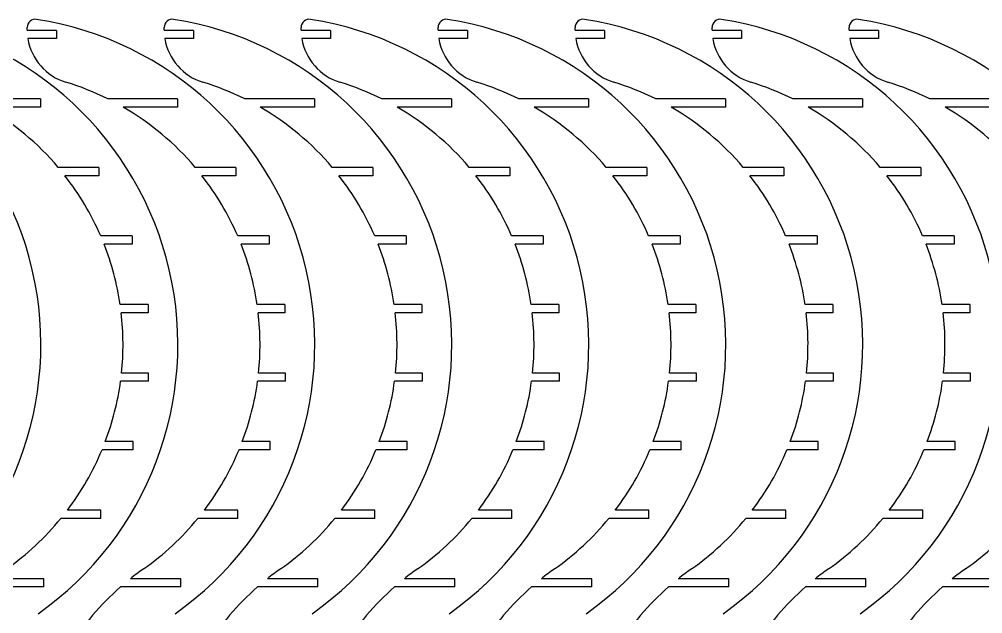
# Model space of a CAD drawing. Header units: millimetres. Extents: x -899 to 2374, y 2 to 721.
# Drawn here: x -316.9 to 34.8, y 504.6 to 721.4 of the extents above; entities that cross this region are included whole.
import ezdxf

# ---------------------------------------------------------------- set-up
doc = ezdxf.new("R2010")
doc.units = ezdxf.units.MM

msp = doc.modelspace()

# ---------------------------------------------------------------- linework, layer by layer
for p, q in [((-313.99, 717.57), (-313.99, 718.39)), ((-313.99, 717.57), (-313.99, 718.39)), ((-263.99, 717.57), (-263.99, 718.39)), ((-263.99, 717.57), (-263.99, 718.39)), ((-213.99, 717.57), (-213.99, 718.39)), ((-213.99, 717.57), (-213.99, 718.39)), ((-163.99, 717.57), (-163.99, 718.39)), ((-163.99, 717.57), (-163.99, 718.39)), ((-113.99, 717.57), (-113.99, 718.39)), ((-113.99, 717.57), (-113.99, 718.39)), ((-63.99, 717.57), (-63.99, 718.39)), ((-63.99, 717.57), (-63.99, 718.39)), ((-13.99, 717.57), (-13.99, 718.39)), ((-13.99, 717.57), (-13.99, 718.39)), ((-303.31, 717.36), (-313.99, 717.36)), ((-303.31, 717.36), (-313.99, 717.36)), ((-303.31, 714.36), (-313.73, 714.36)), ((-303.31, 714.36), (-313.73, 714.36)), ((-303.31, 717.36), (-303.31, 714.36)), ((-303.31, 717.36), (-303.31, 714.36)), ((-253.31, 717.36), (-263.99, 717.36)), ((-253.31, 717.36), (-263.99, 717.36)), ((-253.31, 714.36), (-263.73, 714.36)), ((-253.31, 714.36), (-263.73, 714.36)), ((-253.31, 717.36), (-253.31, 714.36)), ((-253.31, 717.36), (-253.31, 714.36)), ((-203.31, 717.36), (-213.99, 717.36)), ((-203.31, 717.36), (-213.99, 717.36)), ((-203.31, 714.36), (-213.73, 714.36)), ((-203.31, 714.36), (-213.73, 714.36)), ((-203.31, 717.36), (-203.31, 714.36)), ((-203.31, 717.36), (-203.31, 714.36)), ((-153.31, 717.36), (-163.99, 717.36)), ((-153.31, 717.36), (-163.99, 717.36)), ((-153.31, 714.36), (-163.73, 714.36)), ((-153.31, 714.36), (-163.73, 714.36)), ((-153.31, 717.36), (-153.31, 714.36)), ((-153.31, 717.36), (-153.31, 714.36)), ((-103.31, 717.36), (-113.99, 717.36)), ((-103.31, 717.36), (-113.99, 717.36)), ((-103.31, 714.36), (-113.73, 714.36)), ((-103.31, 714.36), (-113.73, 714.36)), ((-103.31, 717.36), (-103.31, 714.36)), ((-103.31, 717.36), (-103.31, 714.36)), ((-53.31, 717.36), (-63.99, 717.36)), ((-53.31, 717.36), (-63.99, 717.36)), ((-53.31, 714.36), (-63.73, 714.36)), ((-53.31, 714.36), (-63.73, 714.36)), ((-53.31, 717.36), (-53.31, 714.36)), ((-53.31, 717.36), (-53.31, 714.36)), ((-3.31, 717.36), (-13.99, 717.36)), ((-3.31, 717.36), (-13.99, 717.36)), ((-3.31, 714.36), (-13.73, 714.36)), ((-3.31, 714.36), (-13.73, 714.36)), ((-3.31, 717.36), (-3.31, 714.36)), ((-3.31, 717.36), (-3.31, 714.36)), ((-309.13, 692.36), (-334.53, 692.36)), ((-309.13, 692.36), (-334.53, 692.36)), ((-309.13, 689.36), (-328.94, 689.36)), ((-309.13, 689.36), (-328.94, 689.36)), ((-309.13, 692.36), (-309.13, 689.36)), ((-309.13, 692.36), (-309.13, 689.36)), ((-259.13, 692.36), (-284.53, 692.36)), ((-259.13, 692.36), (-284.53, 692.36)), ((-259.13, 689.36), (-278.94, 689.36)), ((-259.13, 689.36), (-278.94, 689.36)), ((-259.13, 692.36), (-259.13, 689.36)), ((-259.13, 692.36), (-259.13, 689.36)), ((-209.13, 692.36), (-234.53, 692.36)), ((-209.13, 692.36), (-234.53, 692.36)), ((-209.13, 689.36), (-228.94, 689.36)), ((-209.13, 689.36), (-228.94, 689.36)), ((-209.13, 692.36), (-209.13, 689.36)), ((-209.13, 692.36), (-209.13, 689.36)), ((-159.13, 692.36), (-184.53, 692.36)), ((-159.13, 692.36), (-184.53, 692.36)), ((-159.13, 689.36), (-178.94, 689.36)), ((-159.13, 689.36), (-178.94, 689.36)), ((-159.13, 692.36), (-159.13, 689.36)), ((-159.13, 692.36), (-159.13, 689.36)), ((-109.13, 692.36), (-134.53, 692.36)), ((-109.13, 692.36), (-134.53, 692.36)), ((-109.13, 689.36), (-128.94, 689.36)), ((-109.13, 689.36), (-128.94, 689.36)), ((-109.13, 692.36), (-109.13, 689.36)), ((-109.13, 692.36), (-109.13, 689.36)), ((-59.13, 692.36), (-84.53, 692.36)), ((-59.13, 692.36), (-84.53, 692.36)), ((-59.13, 689.36), (-78.94, 689.36)), ((-59.13, 689.36), (-78.94, 689.36)), ((-59.13, 692.36), (-59.13, 689.36)), ((-59.13, 692.36), (-59.13, 689.36)), ((-9.13, 692.36), (-34.53, 692.36)), ((-9.13, 692.36), (-34.53, 692.36)), ((-9.13, 689.36), (-28.94, 689.36)), ((-9.13, 689.36), (-28.94, 689.36)), ((-9.13, 692.36), (-9.13, 689.36)), ((-9.13, 692.36), (-9.13, 689.36)), ((40.87, 692.36), (15.47, 692.36)), ((40.87, 692.36), (15.47, 692.36)), ((40.87, 689.36), (21.06, 689.36)), ((40.87, 689.36), (21.06, 689.36)), ((-287.84, 667.36), (-302.63, 667.36)), ((-287.84, 667.36), (-302.63, 667.36)), ((-287.84, 667.36), (-287.84, 664.36)), ((-287.84, 667.36), (-287.84, 664.36)), ((-237.84, 667.36), (-252.63, 667.36)), ((-237.84, 667.36), (-252.63, 667.36)), ((-237.84, 667.36), (-237.84, 664.36)), ((-237.84, 667.36), (-237.84, 664.36)), ((-187.84, 667.36), (-202.63, 667.36)), ((-187.84, 667.36), (-202.63, 667.36)), ((-187.84, 667.36), (-187.84, 664.36)), ((-187.84, 667.36), (-187.84, 664.36)), ((-137.84, 667.36), (-152.63, 667.36)), ((-137.84, 667.36), (-152.63, 667.36)), ((-137.84, 667.36), (-137.84, 664.36)), ((-137.84, 667.36), (-137.84, 664.36)), ((-87.84, 667.36), (-102.63, 667.36)), ((-87.84, 667.36), (-102.63, 667.36)), ((-87.84, 667.36), (-87.84, 664.36)), ((-87.84, 667.36), (-87.84, 664.36)), ((-37.84, 667.36), (-52.63, 667.36)), ((-37.84, 667.36), (-52.63, 667.36)), ((-37.84, 667.36), (-37.84, 664.36)), ((-37.84, 667.36), (-37.84, 664.36)), ((12.16, 667.36), (-2.63, 667.36)), ((12.16, 667.36), (-2.63, 667.36)), ((12.16, 667.36), (12.16, 664.36)), ((12.16, 667.36), (12.16, 664.36)), ((-287.84, 664.36), (-300.19, 664.36)), ((-287.84, 664.36), (-300.19, 664.36)), ((-237.84, 664.36), (-250.19, 664.36)), ((-237.84, 664.36), (-250.19, 664.36)), ((-187.84, 664.36), (-200.19, 664.36)), ((-187.84, 664.36), (-200.19, 664.36)), ((-137.84, 664.36), (-150.19, 664.36)), ((-137.84, 664.36), (-150.19, 664.36)), ((-87.84, 664.36), (-100.19, 664.36)), ((-87.84, 664.36), (-100.19, 664.36)), ((-37.84, 664.36), (-50.19, 664.36)), ((-37.84, 664.36), (-50.19, 664.36)), ((12.16, 664.36), (-0.19, 664.36)), ((12.16, 664.36), (-0.19, 664.36)), ((-275.7, 642.36), (-287.15, 642.36)), ((-275.7, 642.36), (-287.15, 642.36)), ((-275.7, 642.36), (-275.7, 639.36)), ((-275.7, 642.36), (-275.7, 639.36)), ((-225.7, 642.36), (-237.15, 642.36)), ((-225.7, 642.36), (-237.15, 642.36)), ((-225.7, 642.36), (-225.7, 639.36)), ((-225.7, 642.36), (-225.7, 639.36)), ((-175.7, 642.36), (-187.15, 642.36)), ((-175.7, 642.36), (-187.15, 642.36)), ((-175.7, 642.36), (-175.7, 639.36)), ((-175.7, 642.36), (-175.7, 639.36)), ((-125.7, 642.36), (-137.15, 642.36)), ((-125.7, 642.36), (-137.15, 642.36)), ((-125.7, 642.36), (-125.7, 639.36)), ((-125.7, 642.36), (-125.7, 639.36)), ((-75.7, 642.36), (-87.15, 642.36)), ((-75.7, 642.36), (-87.15, 642.36)), ((-75.7, 642.36), (-75.7, 639.36)), ((-75.7, 642.36), (-75.7, 639.36)), ((-25.7, 642.36), (-37.15, 642.36)), ((-25.7, 642.36), (-37.15, 642.36)), ((-25.7, 642.36), (-25.7, 639.36)), ((-25.7, 642.36), (-25.7, 639.36)), ((24.3, 642.36), (12.85, 642.36)), ((24.3, 642.36), (12.85, 642.36)), ((24.3, 642.36), (24.3, 639.36)), ((24.3, 642.36), (24.3, 639.36)), ((-275.7, 639.36), (-285.92, 639.36)), ((-275.7, 639.36), (-285.92, 639.36)), ((-225.7, 639.36), (-235.92, 639.36)), ((-225.7, 639.36), (-235.92, 639.36)), ((-175.7, 639.36), (-185.92, 639.36)), ((-175.7, 639.36), (-185.92, 639.36)), ((-125.7, 639.36), (-135.92, 639.36)), ((-125.7, 639.36), (-135.92, 639.36)), ((-75.7, 639.36), (-85.92, 639.36)), ((-75.7, 639.36), (-85.92, 639.36)), ((-25.7, 639.36), (-35.92, 639.36)), ((-25.7, 639.36), (-35.92, 639.36)), ((24.3, 639.36), (14.08, 639.36)), ((24.3, 639.36), (14.08, 639.36)), ((-269.88, 617.36), (-280.06, 617.36)), ((-269.88, 617.36), (-280.06, 617.36)), ((-269.88, 617.36), (-269.88, 614.36)), ((-269.88, 617.36), (-269.88, 614.36)), ((-219.88, 617.36), (-230.06, 617.36)), ((-219.88, 617.36), (-230.06, 617.36)), ((-219.88, 617.36), (-219.88, 614.36)), ((-219.88, 617.36), (-219.88, 614.36)), ((-169.88, 617.36), (-180.06, 617.36)), ((-169.88, 617.36), (-180.06, 617.36)), ((-169.88, 617.36), (-169.88, 614.36)), ((-169.88, 617.36), (-169.88, 614.36)), ((-119.88, 617.36), (-130.06, 617.36)), ((-119.88, 617.36), (-130.06, 617.36)), ((-119.88, 617.36), (-119.88, 614.36)), ((-119.88, 617.36), (-119.88, 614.36)), ((-69.88, 617.36), (-80.06, 617.36)), ((-69.88, 617.36), (-80.06, 617.36)), ((-69.88, 617.36), (-69.88, 614.36)), ((-69.88, 617.36), (-69.88, 614.36)), ((-19.88, 617.36), (-30.06, 617.36)), ((-19.88, 617.36), (-30.06, 617.36)), ((-19.88, 617.36), (-19.88, 614.36)), ((-19.88, 617.36), (-19.88, 614.36)), ((30.12, 617.36), (19.94, 617.36)), ((30.12, 617.36), (19.94, 617.36)), ((30.12, 617.36), (30.12, 614.36)), ((30.12, 617.36), (30.12, 614.36)), ((-269.88, 614.36), (-279.66, 614.36)), ((-269.88, 614.36), (-279.66, 614.36)), ((-219.88, 614.36), (-229.66, 614.36)), ((-219.88, 614.36), (-229.66, 614.36)), ((-169.88, 614.36), (-179.66, 614.36)), ((-169.88, 614.36), (-179.66, 614.36)), ((-119.88, 614.36), (-129.66, 614.36)), ((-119.88, 614.36), (-129.66, 614.36)), ((-69.88, 614.36), (-79.66, 614.36)), ((-69.88, 614.36), (-79.66, 614.36)), ((-19.88, 614.36), (-29.66, 614.36)), ((-19.88, 614.36), (-29.66, 614.36)), ((30.12, 614.36), (20.34, 614.36)), ((30.12, 614.36), (20.34, 614.36)), ((-269.74, 592.36), (-279.54, 592.36)), ((-269.74, 592.36), (-279.54, 592.36)), ((-269.74, 589.36), (-269.74, 592.36)), ((-269.74, 589.36), (-269.74, 592.36)), ((-219.74, 592.36), (-229.54, 592.36)), ((-219.74, 592.36), (-229.54, 592.36)), ((-219.74, 589.36), (-219.74, 592.36)), ((-219.74, 589.36), (-219.74, 592.36)), ((-169.74, 592.36), (-179.54, 592.36)), ((-169.74, 592.36), (-179.54, 592.36)), ((-169.74, 589.36), (-169.74, 592.36)), ((-169.74, 589.36), (-169.74, 592.36)), ((-119.74, 592.36), (-129.54, 592.36)), ((-119.74, 592.36), (-129.54, 592.36)), ((-119.74, 589.36), (-119.74, 592.36)), ((-119.74, 589.36), (-119.74, 592.36)), ((-69.74, 592.36), (-79.54, 592.36)), ((-69.74, 592.36), (-79.54, 592.36)), ((-69.74, 589.36), (-69.74, 592.36)), ((-69.74, 589.36), (-69.74, 592.36)), ((-19.74, 592.36), (-29.54, 592.36)), ((-19.74, 592.36), (-29.54, 592.36)), ((-19.74, 589.36), (-19.74, 592.36)), ((-19.74, 589.36), (-19.74, 592.36)), ((30.26, 592.36), (20.46, 592.36)), ((30.26, 592.36), (20.46, 592.36)), ((30.26, 589.36), (30.26, 592.36)), ((30.26, 589.36), (30.26, 592.36)), ((-269.74, 589.36), (-279.9, 589.36)), ((-269.74, 589.36), (-279.9, 589.36)), ((-219.74, 589.36), (-229.9, 589.36)), ((-219.74, 589.36), (-229.9, 589.36)), ((-169.74, 589.36), (-179.9, 589.36)), ((-169.74, 589.36), (-179.9, 589.36)), ((-119.74, 589.36), (-129.9, 589.36)), ((-119.74, 589.36), (-129.9, 589.36)), ((-69.74, 589.36), (-79.9, 589.36)), ((-69.74, 589.36), (-79.9, 589.36)), ((-19.74, 589.36), (-29.9, 589.36)), ((-19.74, 589.36), (-29.9, 589.36)), ((30.26, 589.36), (20.1, 589.36)), ((30.26, 589.36), (20.1, 589.36)), ((-275.31, 567.36), (-285.48, 567.36)), ((-275.31, 567.36), (-285.48, 567.36)), ((-275.31, 564.36), (-275.31, 567.36)), ((-275.31, 564.36), (-275.31, 567.36)), ((-225.31, 567.36), (-235.48, 567.36)), ((-225.31, 567.36), (-235.48, 567.36)), ((-225.31, 564.36), (-225.31, 567.36)), ((-225.31, 564.36), (-225.31, 567.36)), ((-175.31, 567.36), (-185.48, 567.36)), ((-175.31, 567.36), (-185.48, 567.36)), ((-175.31, 564.36), (-175.31, 567.36)), ((-175.31, 564.36), (-175.31, 567.36)), ((-125.31, 567.36), (-135.48, 567.36)), ((-125.31, 567.36), (-135.48, 567.36)), ((-125.31, 564.36), (-125.31, 567.36)), ((-125.31, 564.36), (-125.31, 567.36)), ((-75.31, 567.36), (-85.48, 567.36)), ((-75.31, 567.36), (-85.48, 567.36)), ((-75.31, 564.36), (-75.31, 567.36)), ((-75.31, 564.36), (-75.31, 567.36)), ((-25.31, 567.36), (-35.48, 567.36)), ((-25.31, 567.36), (-35.48, 567.36)), ((-25.31, 564.36), (-25.31, 567.36)), ((-25.31, 564.36), (-25.31, 567.36)), ((24.69, 567.36), (14.52, 567.36)), ((24.69, 567.36), (14.52, 567.36)), ((24.69, 564.36), (24.69, 567.36)), ((24.69, 564.36), (24.69, 567.36)), ((-275.31, 564.36), (-286.67, 564.36)), ((-275.31, 564.36), (-286.67, 564.36)), ((-225.31, 564.36), (-236.67, 564.36)), ((-225.31, 564.36), (-236.67, 564.36)), ((-175.31, 564.36), (-186.67, 564.36)), ((-175.31, 564.36), (-186.67, 564.36)), ((-125.31, 564.36), (-136.67, 564.36)), ((-125.31, 564.36), (-136.67, 564.36)), ((-75.31, 564.36), (-86.67, 564.36)), ((-75.31, 564.36), (-86.67, 564.36)), ((-25.31, 564.36), (-36.67, 564.36)), ((-25.31, 564.36), (-36.67, 564.36)), ((24.69, 564.36), (13.33, 564.36)), ((24.69, 564.36), (13.33, 564.36)), ((-287.12, 542.36), (-299.31, 542.36)), ((-287.12, 542.36), (-299.31, 542.36)), ((-287.12, 539.36), (-287.12, 542.36)), ((-287.12, 539.36), (-287.12, 542.36)), ((-237.12, 542.36), (-249.31, 542.36)), ((-237.12, 542.36), (-249.31, 542.36)), ((-237.12, 539.36), (-237.12, 542.36)), ((-237.12, 539.36), (-237.12, 542.36)), ((-187.12, 542.36), (-199.31, 542.36)), ((-187.12, 542.36), (-199.31, 542.36)), ((-187.12, 539.36), (-187.12, 542.36)), ((-187.12, 539.36), (-187.12, 542.36)), ((-137.12, 542.36), (-149.31, 542.36)), ((-137.12, 542.36), (-149.31, 542.36)), ((-137.12, 539.36), (-137.12, 542.36)), ((-137.12, 539.36), (-137.12, 542.36)), ((-87.12, 542.36), (-99.31, 542.36)), ((-87.12, 542.36), (-99.31, 542.36)), ((-87.12, 539.36), (-87.12, 542.36)), ((-87.12, 539.36), (-87.12, 542.36)), ((-37.12, 542.36), (-49.31, 542.36)), ((-37.12, 542.36), (-49.31, 542.36)), ((-37.12, 539.36), (-37.12, 542.36)), ((-37.12, 539.36), (-37.12, 542.36)), ((12.88, 542.36), (0.69, 542.36)), ((12.88, 542.36), (0.69, 542.36)), ((12.88, 539.36), (12.88, 542.36)), ((12.88, 539.36), (12.88, 542.36)), ((-287.12, 539.36), (-301.68, 539.36)), ((-287.12, 539.36), (-301.68, 539.36)), ((-237.12, 539.36), (-251.68, 539.36)), ((-237.12, 539.36), (-251.68, 539.36)), ((-187.12, 539.36), (-201.68, 539.36)), ((-187.12, 539.36), (-201.68, 539.36)), ((-137.12, 539.36), (-151.68, 539.36)), ((-137.12, 539.36), (-151.68, 539.36)), ((-87.12, 539.36), (-101.68, 539.36)), ((-87.12, 539.36), (-101.68, 539.36)), ((-37.12, 539.36), (-51.68, 539.36)), ((-37.12, 539.36), (-51.68, 539.36)), ((12.88, 539.36), (-1.68, 539.36)), ((12.88, 539.36), (-1.68, 539.36)), ((-307.87, 517.36), (-326.32, 517.36)), ((-307.87, 517.36), (-326.32, 517.36)), ((-307.87, 514.36), (-307.87, 517.36)), ((-307.87, 514.36), (-307.87, 517.36)), ((-257.87, 517.36), (-276.32, 517.36)), ((-257.87, 517.36), (-276.32, 517.36)), ((-257.87, 514.36), (-257.87, 517.36)), ((-257.87, 514.36), (-257.87, 517.36)), ((-207.87, 517.36), (-226.32, 517.36)), ((-207.87, 517.36), (-226.32, 517.36)), ((-207.87, 514.36), (-207.87, 517.36)), ((-207.87, 514.36), (-207.87, 517.36)), ((-157.87, 517.36), (-176.32, 517.36)), ((-157.87, 517.36), (-176.32, 517.36)), ((-157.87, 514.36), (-157.87, 517.36)), ((-157.87, 514.36), (-157.87, 517.36)), ((-107.87, 517.36), (-126.32, 517.36)), ((-107.87, 517.36), (-126.32, 517.36)), ((-107.87, 514.36), (-107.87, 517.36)), ((-107.87, 514.36), (-107.87, 517.36)), ((-57.87, 517.36), (-76.32, 517.36)), ((-57.87, 517.36), (-76.32, 517.36)), ((-57.87, 514.36), (-57.87, 517.36)), ((-57.87, 514.36), (-57.87, 517.36)), ((-7.87, 517.36), (-26.32, 517.36)), ((-7.87, 517.36), (-26.32, 517.36)), ((-7.87, 514.36), (-7.87, 517.36)), ((-7.87, 514.36), (-7.87, 517.36)), ((42.13, 517.36), (23.68, 517.36)), ((42.13, 517.36), (23.68, 517.36)), ((-307.87, 514.36), (-329.9, 514.36)), ((-307.87, 514.36), (-329.9, 514.36)), ((-257.87, 514.36), (-279.9, 514.36)), ((-257.87, 514.36), (-279.9, 514.36)), ((-207.87, 514.36), (-229.9, 514.36)), ((-207.87, 514.36), (-229.9, 514.36)), ((-157.87, 514.36), (-179.9, 514.36)), ((-157.87, 514.36), (-179.9, 514.36)), ((-107.87, 514.36), (-129.9, 514.36)), ((-107.87, 514.36), (-129.9, 514.36)), ((-57.87, 514.36), (-79.9, 514.36)), ((-57.87, 514.36), (-79.9, 514.36)), ((-7.87, 514.36), (-29.9, 514.36)), ((-7.87, 514.36), (-29.9, 514.36)), ((42.13, 514.36), (20.1, 514.36)), ((42.13, 514.36), (20.1, 514.36))]:
    msp.add_line(p, q)
for centre, radius, start, end in [((-428.99, 602.79), 120, 305.0996, 81.1501), ((-428.99, 602.79), 120, 305.0996, 81.1501), ((-378.99, 602.79), 120, 305.0996, 81.1501), ((-378.99, 602.79), 120, 305.0996, 81.1501), ((-310.99, 718.39), 3, 81.1501, 180), ((-310.99, 718.39), 3, 81.1501, 180), ((-328.99, 602.79), 120, 305.0996, 81.1501), ((-328.99, 602.79), 120, 305.0996, 81.1501), ((-260.99, 718.39), 3, 81.1501, 180), ((-260.99, 718.39), 3, 81.1501, 180), ((-278.99, 602.79), 120, 305.0996, 81.1501), ((-278.99, 602.79), 120, 305.0996, 81.1501), ((-210.99, 718.39), 3, 81.1501, 180), ((-210.99, 718.39), 3, 81.1501, 180), ((-228.99, 602.79), 120, 305.0996, 81.1501), ((-228.99, 602.79), 120, 305.0996, 81.1501), ((-160.99, 718.39), 3, 81.1501, 180), ((-160.99, 718.39), 3, 81.1501, 180), ((-178.99, 602.79), 120, 305.0996, 81.1501), ((-178.99, 602.79), 120, 305.0996, 81.1501), ((-110.99, 718.39), 3, 81.1501, 180), ((-110.99, 718.39), 3, 81.1501, 180), ((-128.99, 602.79), 120, 305.0996, 81.1501), ((-128.99, 602.79), 120, 305.0996, 81.1501), ((-60.99, 718.39), 3, 81.1501, 180), ((-60.99, 718.39), 3, 81.1501, 180), ((-78.99, 602.79), 120, 305.0996, 81.1501), ((-78.99, 602.79), 120, 305.0996, 81.1501), ((-10.99, 718.39), 3, 81.1501, 180), ((-10.99, 718.39), 3, 81.1501, 180), ((-28.99, 602.79), 120, 305.0996, 81.1501), ((-28.99, 602.79), 120, 305.0996, 81.1501), ((-293.99, 717.57), 20, 180, 180.6046), ((-293.99, 717.57), 20, 180, 180.6046), ((-243.99, 717.57), 20, 180, 180.6046), ((-243.99, 717.57), 20, 180, 180.6046), ((-193.99, 717.57), 20, 180, 180.6046), ((-193.99, 717.57), 20, 180, 180.6046), ((-143.99, 717.57), 20, 180, 180.6046), ((-143.99, 717.57), 20, 180, 180.6046), ((-93.99, 717.57), 20, 180, 180.6046), ((-93.99, 717.57), 20, 180, 180.6046), ((-43.99, 717.57), 20, 180, 180.6046), ((-43.99, 717.57), 20, 180, 180.6046), ((6.01, 717.57), 20, 180, 180.6046), ((6.01, 717.57), 20, 180, 180.6046), ((-293.99, 717.57), 20, 189.2389, 253.0422), ((-293.99, 717.57), 20, 189.2389, 253.0422), ((-243.99, 717.57), 20, 189.2389, 253.0422), ((-243.99, 717.57), 20, 189.2389, 253.0422), ((-193.99, 717.57), 20, 189.2389, 253.0422), ((-193.99, 717.57), 20, 189.2389, 253.0422), ((-143.99, 717.57), 20, 189.2389, 253.0422), ((-143.99, 717.57), 20, 189.2389, 253.0422), ((-93.99, 717.57), 20, 189.2389, 253.0422), ((-93.99, 717.57), 20, 189.2389, 253.0422), ((-43.99, 717.57), 20, 189.2389, 253.0422), ((-43.99, 717.57), 20, 189.2389, 253.0422), ((6.01, 717.57), 20, 189.2389, 253.0422), ((6.01, 717.57), 20, 189.2389, 253.0422), ((-328.99, 602.79), 100, 63.6003, 73.0422), ((-328.99, 602.79), 100, 63.6003, 73.0422), ((-278.99, 602.79), 100, 63.6003, 73.0422), ((-278.99, 602.79), 100, 63.6003, 73.0422), ((-228.99, 602.79), 100, 63.6003, 73.0422), ((-228.99, 602.79), 100, 63.6003, 73.0422), ((-178.99, 602.79), 100, 63.6003, 73.0422), ((-178.99, 602.79), 100, 63.6003, 73.0422), ((-128.99, 602.79), 100, 63.6003, 73.0422), ((-128.99, 602.79), 100, 63.6003, 73.0422), ((-78.99, 602.79), 100, 63.6003, 73.0422), ((-78.99, 602.79), 100, 63.6003, 73.0422), ((-28.99, 602.79), 100, 63.6003, 73.0422), ((-28.99, 602.79), 100, 63.6003, 73.0422), ((-378.99, 602.79), 100, 40.2192, 59.9643), ((-378.99, 602.79), 100, 40.2192, 59.9643), ((-328.99, 602.79), 100, 40.2192, 59.9643), ((-328.99, 602.79), 100, 40.2192, 59.9643), ((-278.99, 602.79), 100, 40.2192, 59.9643), ((-278.99, 602.79), 100, 40.2192, 59.9643), ((-228.99, 602.79), 100, 40.2192, 59.9643), ((-228.99, 602.79), 100, 40.2192, 59.9643), ((-178.99, 602.79), 100, 40.2192, 59.9643), ((-178.99, 602.79), 100, 40.2192, 59.9643), ((-128.99, 602.79), 100, 40.2192, 59.9643), ((-128.99, 602.79), 100, 40.2192, 59.9643), ((-78.99, 602.79), 100, 40.2192, 59.9643), ((-78.99, 602.79), 100, 40.2192, 59.9643), ((-28.99, 602.79), 100, 40.2192, 59.9643), ((-28.99, 602.79), 100, 40.2192, 59.9643), ((-378.99, 602.79), 100, 23.3105, 38.0038), ((-378.99, 602.79), 100, 23.3105, 38.0038), ((-328.99, 602.79), 100, 23.3105, 38.0038), ((-328.99, 602.79), 100, 23.3105, 38.0038), ((-278.99, 602.79), 100, 23.3105, 38.0038), ((-278.99, 602.79), 100, 23.3105, 38.0038), ((-228.99, 602.79), 100, 23.3105, 38.0038), ((-228.99, 602.79), 100, 23.3105, 38.0038), ((-178.99, 602.79), 100, 23.3105, 38.0038), ((-178.99, 602.79), 100, 23.3105, 38.0038), ((-128.99, 602.79), 100, 23.3105, 38.0038), ((-128.99, 602.79), 100, 23.3105, 38.0038), ((-78.99, 602.79), 100, 23.3105, 38.0038), ((-78.99, 602.79), 100, 23.3105, 38.0038), ((-378.99, 602.79), 100, 8.3786, 21.4515), ((-378.99, 602.79), 100, 8.3786, 21.4515), ((-328.99, 602.79), 100, 8.3786, 21.4515), ((-328.99, 602.79), 100, 8.3786, 21.4515), ((-278.99, 602.79), 100, 8.3786, 21.4515), ((-278.99, 602.79), 100, 8.3786, 21.4515), ((-228.99, 602.79), 100, 8.3786, 21.4515), ((-228.99, 602.79), 100, 8.3786, 21.4515), ((-178.99, 602.79), 100, 8.3786, 21.4515), ((-178.99, 602.79), 100, 8.3786, 21.4515), ((-128.99, 602.79), 100, 8.3786, 21.4515), ((-128.99, 602.79), 100, 8.3786, 21.4515), ((-78.99, 602.79), 100, 8.3786, 21.4515), ((-78.99, 602.79), 100, 8.3786, 21.4515), ((-378.99, 602.79), 100, 354.014, 6.6448), ((-378.99, 602.79), 100, 354.014, 6.6448), ((-328.99, 602.79), 100, 354.014, 6.6448), ((-328.99, 602.79), 100, 354.014, 6.6448), ((-278.99, 602.79), 100, 354.014, 6.6448), ((-278.99, 602.79), 100, 354.014, 6.6448), ((-228.99, 602.79), 100, 354.014, 6.6448), ((-228.99, 602.79), 100, 354.014, 6.6448), ((-178.99, 602.79), 100, 354.014, 6.6448), ((-178.99, 602.79), 100, 354.014, 6.6448), ((-128.99, 602.79), 100, 354.014, 6.6448), ((-128.99, 602.79), 100, 354.014, 6.6448), ((-78.99, 602.79), 100, 354.014, 6.6448), ((-78.99, 602.79), 100, 354.014, 6.6448), ((-378.99, 602.79), 100, 339.2503, 352.2827), ((-378.99, 602.79), 100, 339.2503, 352.2827), ((-328.99, 602.79), 100, 339.2503, 352.2827), ((-328.99, 602.79), 100, 339.2503, 352.2827), ((-278.99, 602.79), 100, 339.2503, 352.2827), ((-278.99, 602.79), 100, 339.2503, 352.2827), ((-228.99, 602.79), 100, 339.2503, 352.2827), ((-228.99, 602.79), 100, 339.2503, 352.2827), ((-178.99, 602.79), 100, 339.2503, 352.2827), ((-178.99, 602.79), 100, 339.2503, 352.2827), ((-128.99, 602.79), 100, 339.2503, 352.2827), ((-128.99, 602.79), 100, 339.2503, 352.2827), ((-78.99, 602.79), 100, 339.2503, 352.2827), ((-78.99, 602.79), 100, 339.2503, 352.2827), ((-378.99, 602.79), 100, 322.8225, 337.4006), ((-378.99, 602.79), 100, 322.8225, 337.4006), ((-328.99, 602.79), 100, 322.8225, 337.4006), ((-328.99, 602.79), 100, 322.8225, 337.4006), ((-278.99, 602.79), 100, 322.8225, 337.4006), ((-278.99, 602.79), 100, 322.8225, 337.4006), ((-228.99, 602.79), 100, 322.8225, 337.4006), ((-228.99, 602.79), 100, 322.8225, 337.4006), ((-178.99, 602.79), 100, 322.8225, 337.4006), ((-178.99, 602.79), 100, 322.8225, 337.4006), ((-128.99, 602.79), 100, 322.8225, 337.4006), ((-128.99, 602.79), 100, 322.8225, 337.4006), ((-78.99, 602.79), 100, 322.8225, 337.4006), ((-78.99, 602.79), 100, 322.8225, 337.4006), ((-378.99, 602.79), 100, 305.0996, 320.6329), ((-378.99, 602.79), 100, 305.0996, 320.6329), ((-328.99, 602.79), 100, 305.0996, 320.6329), ((-328.99, 602.79), 100, 305.0996, 320.6329), ((-278.99, 602.79), 100, 305.0996, 320.6329), ((-278.99, 602.79), 100, 305.0996, 320.6329), ((-228.99, 602.79), 100, 305.0996, 320.6329), ((-228.99, 602.79), 100, 305.0996, 320.6329), ((-178.99, 602.79), 100, 305.0996, 320.6329), ((-178.99, 602.79), 100, 305.0996, 320.6329), ((-128.99, 602.79), 100, 305.0996, 320.6329), ((-128.99, 602.79), 100, 305.0996, 320.6329), ((-78.99, 602.79), 100, 305.0996, 320.6329), ((-78.99, 602.79), 100, 305.0996, 320.6329), ((-28.99, 602.79), 100, 305.0996, 320.6329), ((-28.99, 602.79), 100, 305.0996, 320.6329), ((-213.99, 439.16), 100, 125.0996, 128.554), ((-213.99, 439.16), 100, 125.0996, 128.554), ((-163.99, 439.16), 100, 125.0996, 128.554), ((-163.99, 439.16), 100, 125.0996, 128.554), ((-113.99, 439.16), 100, 125.0996, 128.554), ((-113.99, 439.16), 100, 125.0996, 128.554), ((-63.99, 439.16), 100, 125.0996, 128.554), ((-63.99, 439.16), 100, 125.0996, 128.554), ((-13.99, 439.16), 100, 125.0996, 128.554), ((-13.99, 439.16), 100, 125.0996, 128.554), ((36.01, 439.16), 100, 125.0996, 128.554), ((36.01, 439.16), 100, 125.0996, 128.554), ((86.01, 439.16), 100, 125.0996, 128.554), ((86.01, 439.16), 100, 125.0996, 128.554), ((-213.99, 439.16), 100, 131.2343, 147.8579), ((-213.99, 439.16), 100, 131.2343, 147.8579), ((-163.99, 439.16), 100, 131.2343, 147.8579), ((-163.99, 439.16), 100, 131.2343, 147.8579), ((-113.99, 439.16), 100, 131.2343, 147.8579), ((-113.99, 439.16), 100, 131.2343, 147.8579), ((-63.99, 439.16), 100, 131.2343, 147.8579), ((-63.99, 439.16), 100, 131.2343, 147.8579), ((-13.99, 439.16), 100, 131.2343, 147.8579), ((-13.99, 439.16), 100, 131.2343, 147.8579), ((36.01, 439.16), 100, 131.2343, 147.8579), ((36.01, 439.16), 100, 131.2343, 147.8579), ((86.01, 439.16), 100, 131.2343, 147.8579), ((86.01, 439.16), 100, 131.2343, 147.8579)]:
    msp.add_arc(centre, radius, start, end)

doc.saveas('drawing.dxf')
